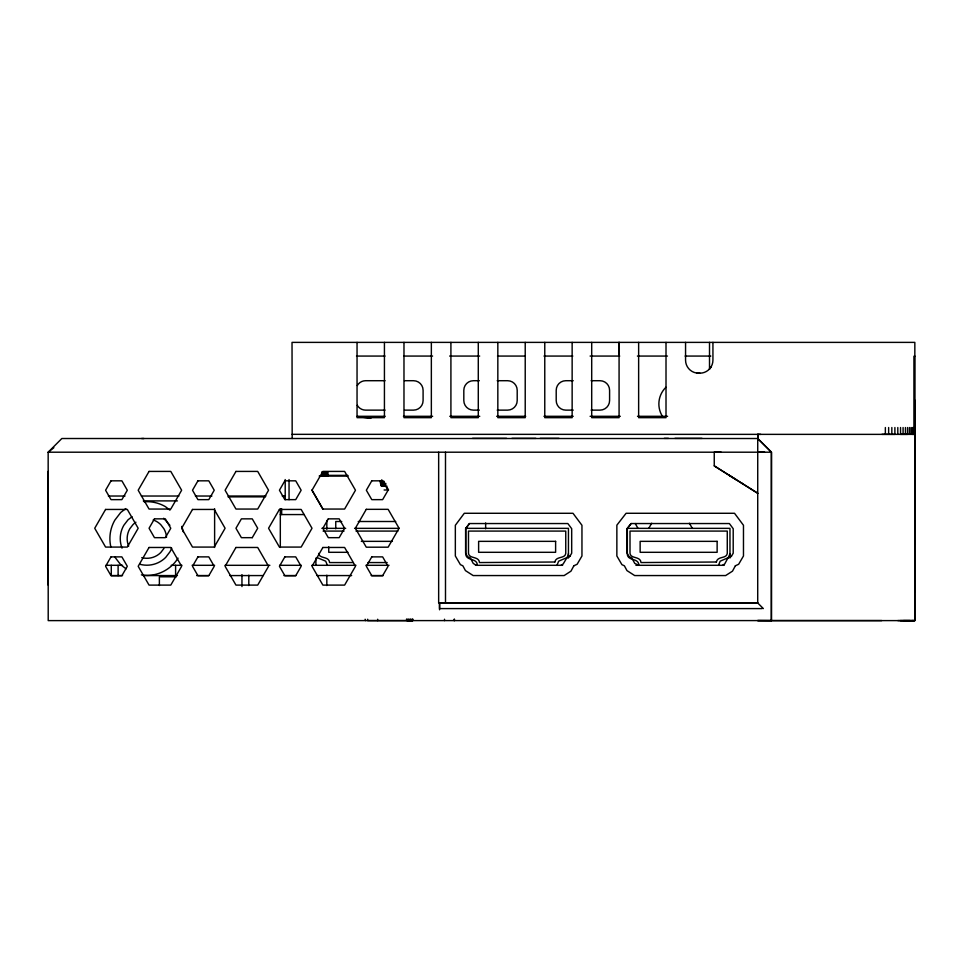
<?xml version="1.0" encoding="UTF-8"?>
<svg xmlns="http://www.w3.org/2000/svg" width="963" height="963" viewBox="0 0 963 963"><rect width="100%" height="100%" fill="white"/><g stroke="black" fill="none" stroke-linecap="round" stroke-linejoin="round"><path stroke-width="1.44" d="M881.759 620.581L48.21 620.617L48.162 452.201L61.849 438.514L757.893 438.514L757.893 434.337M365.146 619.245L365.471 620.605M439.549 609.784L439.549 602.946L439.549 608.592L762.082 608.592M454.127 620.605L454.127 619.245M763.358 608.592L757.712 602.946L757.737 434.301L760.734 434.373M757.688 620.581L771.435 620.593L771.435 452.201L757.725 438.514L771.447 452.201L771.387 620.605L914.826 620.605L914.754 551.077M914.838 400.151L914.73 620.605L900.321 620.605M914.754 510.39L914.838 342.383L292.03 342.383L292.174 438.514M914.814 486.905L914.754 592.173M914.766 541.134L914.766 544.203L914.766 538.076M383.286 481.199L383.093 485.424L381.035 485.424L380.012 481.319M381.035 485.424L381.805 479.779M556.975 565.305L558.648 561.188L569.879 556.313L571.685 553.207L571.685 528.699L567.845 523.547L469.438 523.547L465.598 528.699L465.598 553.207L467.645 556.71L470.293 557.938L473.23 563.403L476.179 565.305M568.447 553.665L568.014 555.892L563.186 563.957L561.104 565.305M718.494 565.305L720.168 561.188L731.399 556.313L733.204 553.207L733.204 528.699L729.364 523.547L631.114 523.547L627.334 528.362L627.31 553.665C627.094 561.441 639.011 557.529 638.794 565.305L634.749 563.403L631.812 557.938L629.164 556.71L627.118 553.207L627.118 528.699L631.114 523.547M729.966 553.665L728.293 557.782M384.117 481.319L383.093 485.424L382.708 482.607M385.85 483.426L384.971 486.243L384.971 483.426M771.387 620.605L757.664 620.545M387.078 486.243L381.48 486.243L383.394 482.415M252.258 537.679L257.699 528.266L252.258 518.852L241.4 518.852L235.959 528.266L241.4 537.679L252.258 537.667M312.012 490.239L322.882 471.413L344.61 471.413L355.479 490.239L344.61 509.054L322.882 509.054L312.012 490.239L322.882 509.054M648.809 528.254L651.698 523.234M439.549 602.946L445.315 602.946M465.598 528.699L469.438 523.547M163.915 548.465L160.785 552.545A19.705 19.705 0 0 1 141.766 557.637M178.047 558.155C170.547 570.265 155.512 577.523 141.392 574.851M709.514 368.961L710.706 367.445L709.514 368.961L709.514 342.383M48.21 452.201L53.856 447.675M125.792 508.584L120.724 512.472L114.85 520.128A36.955 36.955 0 0 0 110.829 546.84M132.051 516.722L128.043 519.803L123.818 525.304A26.603 26.603 0 0 0 122.024 548.14M722.623 565.305L724.706 563.957L727.968 557.902L731.399 556.313M566.798 557.746L569.879 556.313M903.475 620.605L909.927 620.605M141.609 438.514L143.932 438.514M412.958 619.233L412.465 620.605L412.465 619.245M410.659 619.233L410.659 620.605L408.89 620.605L408.89 619.233M721.155 452.201L714.245 452.213L714.257 465.887L757.725 493.261L714.257 465.887M356.503 356.069L385.044 356.069M403.979 356.069L432.58 356.069M449.637 356.069L479.682 356.069M497.51 356.069L525.22 356.069M543.987 356.069L572.816 356.069M590.102 356.069L619.739 356.069M637.41 356.069L667.455 356.069M685.102 356.069L710.838 356.069M914.838 356.069L914.188 356.069L914.188 434.373L292.018 434.337M712.933 342.383L712.933 360.174A13.001 13.001 0 0 1 699.932 373.175L698.572 373.175A13.001 13.001 0 0 1 685.56 360.174L685.56 342.383M385.068 380.71L365.603 380.71A9.582 9.582 0 0 0 357.309 385.501M404.532 380.71L413.512 380.71A9.582 9.582 0 0 1 423.094 390.292L423.094 400.548A9.582 9.582 0 0 1 413.512 410.13L404.532 410.13M479.345 380.71L473.399 380.71A9.582 9.582 0 0 0 463.817 390.292L463.817 400.548A9.582 9.582 0 0 0 473.399 410.13L479.345 410.13M497.197 380.71L507.621 380.71A9.582 9.582 0 0 1 517.203 390.292L517.203 400.548A9.582 9.582 0 0 1 507.621 410.13L497.197 410.13M573.226 380.71L565.787 380.71A9.582 9.582 0 0 0 556.205 390.292L556.205 400.548A9.582 9.582 0 0 0 565.787 410.13L573.226 410.13M591.089 380.71L600.009 380.71A9.582 9.582 0 0 1 609.591 390.292L609.591 400.548A9.582 9.582 0 0 1 600.009 410.13L591.089 410.13M385.068 410.13L365.603 410.13A9.582 9.582 0 0 1 357.309 405.339M357.129 416.305L385.14 416.305M403.425 416.305L432.652 416.305M449.757 416.305L479.755 416.305M496.655 416.305L525.714 416.305M543.939 416.305L573.226 416.305M590.102 416.305L620.316 416.305M637.506 416.305L667.588 416.305M881.976 434.349L894.868 434.361L894.892 427.524M900.393 434.361L907.555 434.361M472.532 438.346L506.562 438.346M511.919 438.346L535.873 438.346M540.135 438.346L558.997 438.346M664.265 438.346L668.43 438.346M674.967 438.346L702.003 438.346M757.7 452.201L764.562 452.201M48.391 452.201L771.17 452.201M327.107 475.361L347.763 475.361M319.186 476.035L348.052 476.035M384.117 489.998L388.558 489.998L387.102 487.459M108.362 496.029L125.009 496.029M141.38 496.029L178.913 496.029M195.381 496.029L211.908 496.029M228.315 496.029L265.932 496.029M282.219 496.029L285.204 496.029M228.05 496.86L265.391 496.86M143.294 500.892L177.421 500.904M280.317 514.567L304.32 514.567M341.745 521.501L335.75 521.501L335.75 528.795M358.236 521.501L395.709 521.501M321.859 528.35L345.669 528.35M354.589 528.35L399.224 528.35M627.31 528.35L729.966 528.35L729.966 558.034M323.099 531.082L344.044 531.082M356.009 531.082L397.912 531.082M361.318 541.35L392.41 541.35M347.992 552.305L328.744 552.305L328.744 546.828M353.216 562.561L329.611 562.561C329.009 555.844 319.379 559.166 318.609 553.4M367.974 562.561L387.162 562.561M106.026 565.305L122.542 565.305M171.185 565.305L181.947 565.305M192.106 565.305L214.617 565.305M225.065 565.305L269.869 565.305M279.691 565.305L301.335 565.305M311.856 565.305L355.961 565.305M365.916 565.305L389.04 565.305M475.529 565.305L562.621 565.305M635.917 565.305L724.236 565.305M122.542 575.573L111.275 575.573L111.275 565.305M143.174 575.573L177.433 575.573M196.669 575.573L208.706 575.573M229.772 575.573L263.14 575.573M283.929 575.573L295.966 575.573M317.032 575.573L351.639 575.573M371.2 575.573L383.238 575.573M176.361 576.801L159.377 576.801L159.377 585.516M757.737 602.946L438.659 602.946L438.659 452.201M757.809 603.043L445.279 602.994M412.958 620.605L367.685 620.605L367.685 619.233M913.406 620.605L897.841 620.581M914.826 620.605L912.322 620.605M912.394 434.361L914.826 434.361M357.478 416.51L370.851 418.351M742.678 483.787L741.462 483.017M730.52 476.131L729.172 475.289L736.478 479.875M317.585 557.782L325.711 561.188L327.384 565.305M169.957 510.149L165.335 506.598A36.955 36.955 0 0 0 144.101 501.759M163.662 518.263L169.897 525.304M126.069 568.844L120.724 564.739L114.85 557.083M689.364 523.234L692.265 528.254M635.231 523.547L637.939 528.254M384.165 482.379L385.633 484.919M477.275 565.305C477.492 557.529 465.574 561.441 465.791 553.665L465.791 528.35L568.447 528.35L568.447 558.034M914.766 541.194L914.778 543.108M914.766 520.971L914.73 434.337M914.453 356.069L914.453 434.373M913.418 427.524L913.418 434.373M912.358 427.524L912.358 434.373M911.01 427.524L911.01 434.373M909.409 427.524L909.409 434.373M907.543 427.524L907.543 434.373M905.437 427.524L905.437 434.373M903.089 427.524L903.089 434.373M900.549 427.524L900.549 434.373M897.805 427.524L897.805 434.373M891.834 427.524L891.834 434.373M888.644 427.524L888.644 434.373M885.358 427.524L885.358 434.373M666.011 342.383L666.011 417.665L638.638 417.665L638.638 342.383M619.077 356.069L619.077 342.383L619.077 417.665L591.703 417.665L591.703 342.383M572.142 342.383L572.142 417.665L544.769 417.665L544.769 342.383M525.22 342.383L525.22 417.665L497.835 417.665L497.835 342.383M485.641 522.957L485.641 528.795M478.286 342.383L478.286 417.665L450.913 417.665L450.913 342.383M454.5 619.257L454.5 620.617M445.496 452.201L445.496 602.946M444.509 619.233L444.509 620.605M431.352 342.383L431.352 417.665L403.979 417.665L403.979 342.383M412.104 619.245L412.104 620.605L410.948 620.605L410.948 619.233M409.805 619.233L409.805 620.605M408.565 619.233L408.565 620.605L407.373 620.617L407.373 619.245M406.94 619.245L406.94 620.617L406.47 619.233M384.43 342.383L384.43 417.665L357.044 417.665L357.044 342.383M381.48 483.426L381.48 486.243M377.677 619.257L377.677 620.617M327.926 471.93L327.926 476.035M326.83 520.477L326.83 529.361M326.83 575.2L326.83 585.552M326.686 471.93L326.686 476.035M325.446 471.93L325.446 476.035M324.23 471.93L324.23 476.035M323.014 471.93L323.014 476.035M321.823 471.93L321.823 476.035M315.912 558.034L315.912 565.305M289.044 479.55L289.056 499.677M285.204 479.55L285.204 499.677M281.653 508.765L281.653 514.567M280.317 508.765L280.317 547.453M248.803 575.2L248.803 585.552M241.954 574.682L241.954 586.575M214.617 508.765L214.617 547.453M175.603 565.305L175.603 575.573M118.112 565.305L118.112 575.573M48.162 471.413L48.162 509.054M48.162 509.331L48.162 547.189M48.162 547.466L48.162 585.107M181.742 526.412A36.955 36.955 0 0 1 183.175 531.732M171.691 548.14A26.603 26.603 0 0 1 169.897 551.907L165.672 557.421A26.603 26.603 0 0 1 139.972 564.306M128.657 546.153A19.705 19.705 0 0 1 129.8 528.759L132.93 524.679A19.705 19.705 0 0 1 135.915 522.223M153.189 519.96A19.705 19.705 0 0 1 160.785 524.679L163.915 528.759A19.705 19.705 0 0 1 166.515 537.33M699.932 373.175A22.582 22.582 0 0 1 696.718 373.042M662.568 416.558A23.268 23.268 0 0 1 665.927 387.282M554.857 562.007L479.49 562.561C478.9 555.844 469.258 559.166 468.487 553.4L468.487 531.082L565.75 531.082L565.75 553.4C565.04 559.082 555.976 555.795 554.857 562.007M716.388 562.007L641.009 562.561C640.419 555.844 630.777 559.166 630.007 553.4L630.007 531.082L727.27 531.082L727.27 553.4C726.559 559.082 717.495 555.795 716.388 562.007M573.864 565.775L570.975 571.155L564.125 575.561L473.158 575.561L465.442 570.602L462.866 565.811L460.398 564.655L455.343 555.988L455.343 525.28L464.298 513.279L572.997 513.291L581.953 525.28L581.953 555.988L577.126 564.27L573.864 565.775M735.383 565.775L732.494 571.155L725.645 575.561L634.677 575.561L626.961 570.602L624.385 565.811L621.917 564.655L616.862 555.988L616.862 525.172L626.094 513.279L734.516 513.279L743.472 525.28L743.472 555.988L738.645 564.27L735.383 565.775M111.022 480.826L105.581 490.239L111.022 499.653L121.88 499.641L127.309 490.239L121.88 480.826L111.022 480.826M105.581 509.439L94.723 528.266L105.581 547.08L127.309 547.08L138.178 528.266L127.309 509.439L105.581 509.451M149.048 471.413L138.178 490.239L149.048 509.054L170.776 509.054L181.634 490.239L170.776 471.413L149.048 471.425M111.022 556.879L105.581 566.292L111.022 575.705L121.88 575.693L127.309 566.292L121.88 556.879L111.022 556.879M154.477 518.852L149.048 528.266L154.477 537.679L165.347 537.667L170.776 528.266L165.347 518.852L154.477 518.852M149.048 547.466L138.178 566.292L149.048 585.107L170.776 585.107L181.634 566.292L170.776 547.466L149.048 547.478M197.933 480.826L192.504 490.239L197.933 499.653L208.802 499.641L214.231 490.239L208.802 480.826L197.933 480.826M192.504 509.439L181.634 528.266L192.504 547.08L214.231 547.08L225.101 528.266L214.231 509.439L192.504 509.451M235.959 471.413L225.101 490.239L235.959 509.054L257.699 509.054L268.557 490.239L257.699 471.413L235.959 471.425M197.933 556.879L192.504 566.292L197.933 575.705L208.802 575.693L214.231 566.292L208.802 556.879L197.933 556.879M235.959 547.466L225.101 566.292L235.959 585.107L257.699 585.107L268.557 566.292L257.699 547.466L235.959 547.478M284.855 480.826L279.426 490.239L284.855 499.653L295.725 499.641L301.154 490.239L295.725 480.826L284.855 480.826M279.426 509.439L268.557 528.266L279.426 547.08L301.154 547.08L312.012 528.266L301.154 509.439L279.426 509.451M284.855 556.879L279.426 566.292L284.855 575.705L295.725 575.693L301.154 566.292L295.725 556.879L284.855 556.879M328.311 518.852L322.882 528.266L328.311 537.679L339.181 537.667L344.61 528.266L339.181 518.852L328.311 518.852M322.882 547.466L312.012 566.292L322.882 585.107L344.61 585.107L355.479 566.292L344.61 547.466L322.882 547.478M371.778 480.826L366.337 490.239L371.778 499.653L382.636 499.641L388.077 490.239L382.636 480.826L371.778 480.826M366.277 509.331L355.347 528.266L366.277 547.201L388.137 547.189L399.067 528.266L388.137 509.331L366.277 509.331M371.778 556.879L366.337 566.292L371.778 575.705L382.636 575.693L388.077 566.292L382.636 556.879L371.778 556.879M555.615 541.35L478.623 541.35L478.623 552.305L555.615 552.305L555.615 541.35M717.134 541.35L640.142 541.35L640.142 552.305L717.134 552.305L717.134 541.35"/></g></svg>
